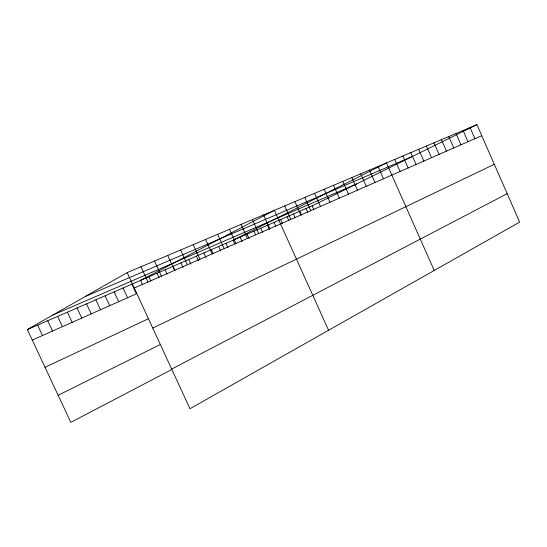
<?xml version="1.0" encoding="UTF-8"?>
<svg xmlns="http://www.w3.org/2000/svg" width="547" height="547" viewBox="0 0 547 547"><rect width="100%" height="100%" fill="white"/><g stroke="black" fill="none" stroke-linecap="round" stroke-linejoin="round"><path stroke-width="0.82" d="M171.382 369.738L70.823 422.352L27.35 329.561L127.15 272.597L476.922 124.648L519.65 222.116L189.966 408.732L127.15 272.597M171.676 369.081L507.185 193.686M58.139 395.276L159.854 344.76M27.35 329.561L312.173 205.85L476.922 124.648M152.736 328.05L494.303 164.298M45.032 367.297L147.943 318.956M32.273 340.056L136.353 293.835L131.889 284.153M134.275 288.037L481.763 135.683M52.45 315.236L356.699 183.908M85.305 296.481L411.713 156.791M47.698 320.72L52.526 331.065M37.599 325.103L42.475 335.523M77.045 307.975L81.749 318.087M67.411 312.159L72.156 322.347M57.633 316.405L62.42 326.668M105.079 295.797L109.667 305.691M95.875 299.797L100.498 309.759M86.535 303.852L91.199 313.889M142.61 284.823L140.565 280.385L274.396 210.315L328.576 330.272M123.082 287.975L127.588 297.732M114.152 291.859L118.692 301.677M165.119 269.719L167.115 274.068M154.486 261.035L161.427 276.132M157.051 273.226L159.061 277.602M148.866 276.782L150.89 281.185M140.976 266.751L148.005 282.02M193.235 244.646L199.915 259.257M196.325 256.167L198.424 260.755M188.688 259.483L190.8 264.105M180.606 249.986L187.368 264.762M180.934 262.854L183.067 267.497M173.084 266.259L175.067 270.58M167.697 255.449L174.541 270.382M225.904 243.319L227.935 247.791M217.672 234.307L224.188 248.618M218.656 246.471L220.708 250.97M211.313 249.658L213.036 253.432M205.583 239.422L212.181 253.876M203.867 252.892L205.952 257.446M260.769 228.181L262.731 232.509M252.42 219.614L258.704 233.48M253.972 231.128L255.62 234.766M247.087 234.116L249.076 238.506M241.077 224.407L247.442 238.424M240.119 237.145L242.123 241.562M229.501 229.309L235.935 243.463M234.738 243.914L233.056 240.215L386.435 162.924L434.222 270.478M284.741 205.939L290.813 219.402M287.107 216.742L288.837 220.585M280.645 219.545L282.389 223.415M274.102 222.39L275.859 226.28M263.524 214.916L269.733 228.646M267.476 225.268L269.425 229.569M314.593 193.317L320.474 206.397M312.173 205.85L313.862 209.604M304.836 197.44L310.778 210.65M306.026 208.523L307.722 212.298M299.797 211.231L301.506 215.026M294.888 201.652L300.891 214.985M293.486 213.966L295.209 217.788M342.784 181.392L348.48 194.123M333.567 185.289L339.318 198.137M324.173 189.262L329.985 202.226M378.018 166.486L383.481 178.773M369.451 170.11L374.968 182.507M360.726 173.802L366.299 186.308M351.837 177.563L357.471 190.178M402.831 155.991L408.137 167.963M394.708 159.43L400.062 171.505M433.969 142.822L439.077 154.398M426.38 146.028L431.535 157.7M418.667 149.29L423.87 161.064M410.818 152.613L416.076 164.483M463.07 130.507L467.993 141.721M455.972 133.509L460.943 144.811M448.759 136.565L453.778 147.95M441.422 139.663L446.489 151.15M470.058 127.554L474.933 138.678"/></g></svg>
